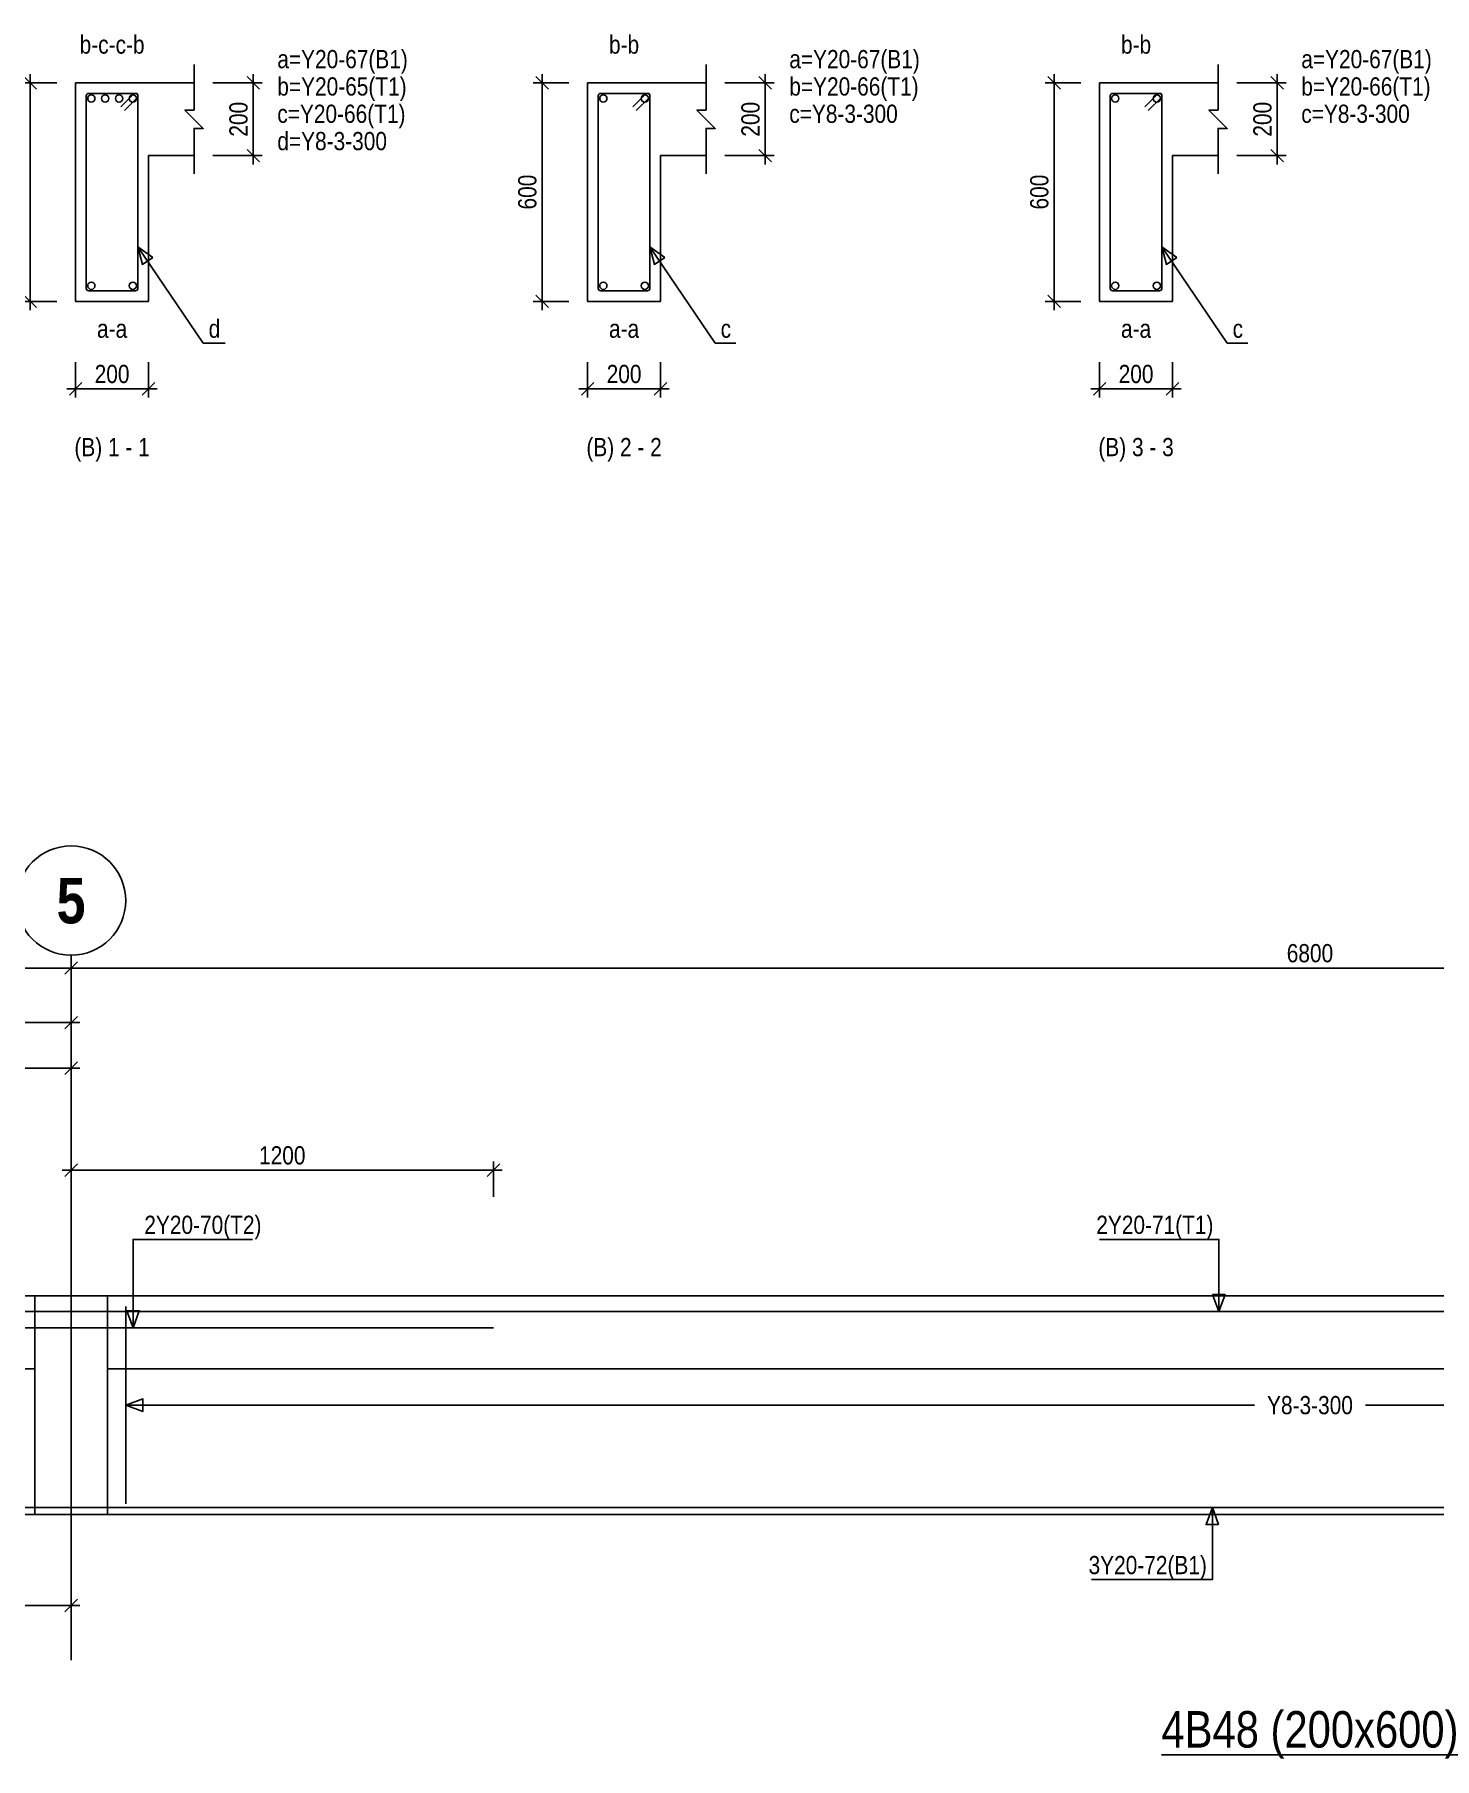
# Model space of a CAD drawing. Extents: x 0 to 206258, y -403073 to 0.
# Drawn here: x 27539 to 35224, y -303284 to -293819 of the extents above; entities that cross this region are included whole.
import ezdxf
from ezdxf.enums import TextEntityAlignment as Align
from ezdxf.lldxf.tags import DXFTag

# ---------------------------------------------------------------- set-up
doc = ezdxf.new("R2010")
doc.units = 0
doc.header["$LTSCALE"] = 1000
for name, color, linetype in [('Axis Circle(Dir 2)', 150, 'Continuous'), ('Axis Label(Dir 1)', 7, 'Continuous'), ('Axis Line(Dir 2)', 150, 'CENTER2'), ('Break Line', 5, 'Continuous'), ('Dimension Line', 5, 'Continuous'), ('Front Elevation Line', 40, 'Continuous'), ('Leader Line', 5, 'Continuous'), ('Link Line', 3, 'Continuous'), ('Rebar Label', 6, 'Continuous'), ('Rebar Line', 7, 'Continuous'), ('Section Label', 1, 'Continuous'), ('Top Rebar Label', 6, 'Continuous'), ('Top Rebar Line', 7, 'Continuous')]:
    doc.layers.add(name, color=color, linetype=linetype)
for name, color, linetype, true_color in [('Back Elevation Line', 191, 'HIDDEN2', 0xd4aaff), ('Beam Label(D)', 94, 'Continuous', 0x008100), ('Beam Line(D)', 112, 'Continuous', 0x00bd5e), ('Link Label', 94, 'Continuous', 0x008100)]:
    doc.layers.add(name, color=color, linetype=linetype, true_color=true_color)
doc.styles.add('Axis Label(Dir 1)', font='ARIALNB.TTF', dxfattribs={"height": 250})
doc.styles.add('Beam Label(D)', font='ARIALN.TTF', dxfattribs={"height": 200})
doc.styles.add('Dimension Text', font='ARIALN.TTF', dxfattribs={"height": 100})
doc.styles.add('Link Label', font='ARIALN.TTF', dxfattribs={"height": 100})
doc.styles.add('Rebar Label', font='ARIALN.TTF', dxfattribs={"height": 100})
doc.styles.add('Section Label', font='ARIALN.TTF', dxfattribs={"height": 100})
doc.styles.add('Top Rebar Label', font='ARIALN.TTF', dxfattribs={"height": 100})
tags = doc.linetypes.add('CENTER2', pattern=[1.125, 0.75, -0.125, 0.125, -0.125]).pattern_tags.tags
tags[10:11] = [DXFTag(74, 4), DXFTag(75, 0), DXFTag(340, '0'), DXFTag(46, 0.0), DXFTag(50, 0.0), DXFTag(44, 0.0), DXFTag(45, 0.0)]
tags[8:9] = [DXFTag(74, 4), DXFTag(75, 0), DXFTag(340, '0'), DXFTag(46, 0.0), DXFTag(50, 0.0), DXFTag(44, 0.0), DXFTag(45, 0.0)]
tags[6:7] = [DXFTag(74, 4), DXFTag(75, 0), DXFTag(340, '0'), DXFTag(46, 0.0), DXFTag(50, 0.0), DXFTag(44, 0.0), DXFTag(45, 0.0)]
tags[4:5] = [DXFTag(74, 4), DXFTag(75, 0), DXFTag(340, '0'), DXFTag(46, 0.0), DXFTag(50, 0.0), DXFTag(44, 0.0), DXFTag(45, 0.0)]
tags = doc.linetypes.add('HIDDEN2', pattern=[0.1875, 0.125, -0.0625]).pattern_tags.tags
tags[6:7] = [DXFTag(74, 4), DXFTag(75, 0), DXFTag(340, '0'), DXFTag(46, 0.0), DXFTag(50, 0.0), DXFTag(44, 0.0), DXFTag(45, 0.0)]
tags[4:5] = [DXFTag(74, 4), DXFTag(75, 0), DXFTag(340, '0'), DXFTag(46, 0.0), DXFTag(50, 0.0), DXFTag(44, 0.0), DXFTag(45, 0.0)]
doc.dimstyles.new('BEAM', dxfattribs={"dimtxt": 100, "dimasz": 30, "dimexe": 48.3, "dimexo": 103.5, "dimgap": 30, "dimtad": 1, "dimtoh": 1, "dimdec": 1, "dimlfac": 0.5, "dimdsep": 46, "dimtxsty": 'Dimension Text', "dimblk": 'PCDIM_TICK', "dimcen": 0.09, "dimclrd": 5, "dimclre": 5, "dimclrt": 5, "dimadec": 1, "dimazin": 0, "dimtp": 1, "dimtm": 1, "dimtfac": 1, "dimtdec": 4, "dimtofl": 0, "dimtmove": 0, "dimatfit": 3, "dimfxl": 1, "dimtolj": 1, "dimtzin": 0, "dimarcsym": 0})

# ---------------------------------------------------------------- blocks, each defined once
blk = doc.blocks.new('PCDIM_TICK')
at = {"layer": 'Dimension Line', "color": 0, "transparency": 33554687}
for p, q in [((1.15, 1.15), (-1.15, -1.15)), ((1.61, 0), (0, 0))]:
    blk.add_line(p, q, dxfattribs=at)
blk = doc.blocks.new('*U3631')
at = {"layer": 'Dimension Line', "color": 5, "true_color": 0x0000ff, "transparency": 16777216}
for p, q in [((28518.6, -294084.3), (28788.4, -294084.3)), ((28740.1, -294484.3), (28740.1, -294084.3)), ((28518.6, -294484.3), (28788.4, -294484.3))]:
    blk.add_line(p, q, dxfattribs=at)
at = {"layer": 'Dimension Line', "color": 5, "true_color": 0x0000ff, "transparency": 16777216, "xscale": 30, "yscale": 30}
for p, rotation in [((28740.1, -294084.3), 89.99999999999447), ((28740.1, -294484.3), 269.9999999999834)]:
    blk.add_blockref('PCDIM_TICK', p, dxfattribs=dict(at, rotation=rotation))
at = {"layer": 'Dimension Line', "color": 5, "true_color": 0x0000ff, "transparency": 16777216, "insert": (28710.1, -294284.3), "char_height": 100, "width": 182.775, "attachment_point": 8, "rotation": 90, "style": 'Dimension Text'}
blk.add_mtext('200', dxfattribs=at)
blk = doc.blocks.new('*U3632')
at = {"layer": 'Dimension Line', "color": 5, "true_color": 0x0000ff, "transparency": 16777216}
for p, q in [((27661.6, -294084.3), (27466.8, -294084.3)), ((27515.1, -295284.3), (27515.1, -294084.3)), ((27661.6, -295284.3), (27466.8, -295284.3))]:
    blk.add_line(p, q, dxfattribs=at)
at = {"layer": 'Dimension Line', "color": 5, "true_color": 0x0000ff, "transparency": 16777216, "xscale": 30, "yscale": 30}
for p, rotation in [((27515.1, -294084.3), 89.99999999999447), ((27515.1, -295284.3), 269.9999999999834)]:
    blk.add_blockref('PCDIM_TICK', p, dxfattribs=dict(at, rotation=rotation))
at = {"layer": 'Dimension Line', "color": 5, "true_color": 0x0000ff, "transparency": 16777216, "insert": (27485.1, -294684.3), "char_height": 100, "width": 181.97, "attachment_point": 8, "rotation": 90, "style": 'Dimension Text'}
blk.add_mtext('600', dxfattribs=at)
blk = doc.blocks.new('*U3633')
at = {"layer": 'Dimension Line', "color": 5, "true_color": 0x0000ff, "transparency": 16777216}
for p, q in [((27765.1, -295617.8), (27765.1, -295812.6)), ((28165.1, -295617.8), (28165.1, -295812.6)), ((27765.1, -295764.3), (28165.1, -295764.3))]:
    blk.add_line(p, q, dxfattribs=at)
at = {"layer": 'Dimension Line', "color": 5, "true_color": 0x0000ff, "transparency": 16777216, "xscale": 30, "yscale": 30, "rotation": 180.0000000000004}
blk.add_blockref('PCDIM_TICK', (27765.1, -295764.3), dxfattribs=at)
at = {"layer": 'Dimension Line', "color": 5, "true_color": 0x0000ff, "transparency": 16777216, "xscale": 30, "yscale": 30}
blk.add_blockref('PCDIM_TICK', (28165.1, -295764.3), dxfattribs=at)
at = {"layer": 'Dimension Line', "color": 5, "true_color": 0x0000ff, "transparency": 16777216, "insert": (27965.1, -295734.3), "char_height": 100, "width": 182.775, "attachment_point": 8, "style": 'Dimension Text'}
blk.add_mtext('200', dxfattribs=at)
blk = doc.blocks.new('*U3634')
at = {"layer": 'Dimension Line', "color": 5, "true_color": 0x0000ff, "transparency": 16777216}
for p, q in [((31328.9, -294084.3), (31598.7, -294084.3)), ((31550.4, -294484.3), (31550.4, -294084.3)), ((31328.9, -294484.3), (31598.7, -294484.3))]:
    blk.add_line(p, q, dxfattribs=at)
at = {"layer": 'Dimension Line', "color": 5, "true_color": 0x0000ff, "transparency": 16777216, "xscale": 30, "yscale": 30}
for p, rotation in [((31550.4, -294084.3), 89.99999999999447), ((31550.4, -294484.3), 269.9999999999834)]:
    blk.add_blockref('PCDIM_TICK', p, dxfattribs=dict(at, rotation=rotation))
at = {"layer": 'Dimension Line', "color": 5, "true_color": 0x0000ff, "transparency": 16777216, "insert": (31520.4, -294284.3), "char_height": 100, "width": 182.775, "attachment_point": 8, "rotation": 90, "style": 'Dimension Text'}
blk.add_mtext('200', dxfattribs=at)
blk = doc.blocks.new('*U3635')
at = {"layer": 'Dimension Line', "color": 5, "true_color": 0x0000ff, "transparency": 16777216}
for p, q in [((30471.9, -294084.3), (30277.1, -294084.3)), ((30325.4, -295284.3), (30325.4, -294084.3)), ((30471.9, -295284.3), (30277.1, -295284.3))]:
    blk.add_line(p, q, dxfattribs=at)
at = {"layer": 'Dimension Line', "color": 5, "true_color": 0x0000ff, "transparency": 16777216, "xscale": 30, "yscale": 30}
for p, rotation in [((30325.4, -294084.3), 89.99999999999447), ((30325.4, -295284.3), 269.9999999999834)]:
    blk.add_blockref('PCDIM_TICK', p, dxfattribs=dict(at, rotation=rotation))
at = {"layer": 'Dimension Line', "color": 5, "true_color": 0x0000ff, "transparency": 16777216, "insert": (30295.4, -294684.3), "char_height": 100, "width": 181.97, "attachment_point": 8, "rotation": 90, "style": 'Dimension Text'}
blk.add_mtext('600', dxfattribs=at)
blk = doc.blocks.new('*U3636')
at = {"layer": 'Dimension Line', "color": 5, "true_color": 0x0000ff, "transparency": 16777216}
for p, q in [((30575.4, -295617.8), (30575.4, -295812.6)), ((30975.4, -295617.8), (30975.4, -295812.6)), ((30575.4, -295764.3), (30975.4, -295764.3))]:
    blk.add_line(p, q, dxfattribs=at)
at = {"layer": 'Dimension Line', "color": 5, "true_color": 0x0000ff, "transparency": 16777216, "xscale": 30, "yscale": 30, "rotation": 180.0000000000004}
blk.add_blockref('PCDIM_TICK', (30575.4, -295764.3), dxfattribs=at)
at = {"layer": 'Dimension Line', "color": 5, "true_color": 0x0000ff, "transparency": 16777216, "xscale": 30, "yscale": 30}
blk.add_blockref('PCDIM_TICK', (30975.4, -295764.3), dxfattribs=at)
at = {"layer": 'Dimension Line', "color": 5, "true_color": 0x0000ff, "transparency": 16777216, "insert": (30775.4, -295734.3), "char_height": 100, "width": 182.775, "attachment_point": 8, "style": 'Dimension Text'}
blk.add_mtext('200', dxfattribs=at)
blk = doc.blocks.new('*U3637')
at = {"layer": 'Dimension Line', "color": 5, "true_color": 0x0000ff, "transparency": 16777216}
for p, q in [((34139.1, -294084.3), (34408.9, -294084.3)), ((34360.6, -294484.3), (34360.6, -294084.3)), ((34139.1, -294484.3), (34408.9, -294484.3))]:
    blk.add_line(p, q, dxfattribs=at)
at = {"layer": 'Dimension Line', "color": 5, "true_color": 0x0000ff, "transparency": 16777216, "xscale": 30, "yscale": 30}
for p, rotation in [((34360.6, -294084.3), 89.99999999999447), ((34360.6, -294484.3), 269.9999999999834)]:
    blk.add_blockref('PCDIM_TICK', p, dxfattribs=dict(at, rotation=rotation))
at = {"layer": 'Dimension Line', "color": 5, "true_color": 0x0000ff, "transparency": 16777216, "insert": (34330.6, -294284.3), "char_height": 100, "width": 182.775, "attachment_point": 8, "rotation": 90, "style": 'Dimension Text'}
blk.add_mtext('200', dxfattribs=at)
blk = doc.blocks.new('*U3638')
at = {"layer": 'Dimension Line', "color": 5, "true_color": 0x0000ff, "transparency": 16777216}
for p, q in [((33282.1, -294084.3), (33087.3, -294084.3)), ((33135.6, -295284.3), (33135.6, -294084.3)), ((33282.1, -295284.3), (33087.3, -295284.3))]:
    blk.add_line(p, q, dxfattribs=at)
at = {"layer": 'Dimension Line', "color": 5, "true_color": 0x0000ff, "transparency": 16777216, "xscale": 30, "yscale": 30}
for p, rotation in [((33135.6, -294084.3), 89.99999999999447), ((33135.6, -295284.3), 269.9999999999834)]:
    blk.add_blockref('PCDIM_TICK', p, dxfattribs=dict(at, rotation=rotation))
at = {"layer": 'Dimension Line', "color": 5, "true_color": 0x0000ff, "transparency": 16777216, "insert": (33105.6, -294684.3), "char_height": 100, "width": 181.97, "attachment_point": 8, "rotation": 90, "style": 'Dimension Text'}
blk.add_mtext('600', dxfattribs=at)
blk = doc.blocks.new('*U3639')
at = {"layer": 'Dimension Line', "color": 5, "true_color": 0x0000ff, "transparency": 16777216}
for p, q in [((33385.6, -295617.8), (33385.6, -295812.6)), ((33785.6, -295617.8), (33785.6, -295812.6)), ((33385.6, -295764.3), (33785.6, -295764.3))]:
    blk.add_line(p, q, dxfattribs=at)
at = {"layer": 'Dimension Line', "color": 5, "true_color": 0x0000ff, "transparency": 16777216, "xscale": 30, "yscale": 30, "rotation": 180.0000000000004}
blk.add_blockref('PCDIM_TICK', (33385.6, -295764.3), dxfattribs=at)
at = {"layer": 'Dimension Line', "color": 5, "true_color": 0x0000ff, "transparency": 16777216, "xscale": 30, "yscale": 30}
blk.add_blockref('PCDIM_TICK', (33785.6, -295764.3), dxfattribs=at)
at = {"layer": 'Dimension Line', "color": 5, "true_color": 0x0000ff, "transparency": 16777216, "insert": (33585.6, -295734.3), "char_height": 100, "width": 182.775, "attachment_point": 8, "style": 'Dimension Text'}
blk.add_mtext('200', dxfattribs=at)
blk = doc.blocks.new('*U3714')
at = {"layer": 'Dimension Line', "color": 5, "true_color": 0x0000ff, "transparency": 16777216}
for p, q in [((26098.1, -299640.8), (26098.1, -299446)), ((27740.1, -299640.8), (27740.1, -299446)), ((26098.1, -299494.3), (27740.1, -299494.3))]:
    blk.add_line(p, q, dxfattribs=at)
at = {"layer": 'Dimension Line', "color": 5, "true_color": 0x0000ff, "transparency": 16777216, "xscale": 30, "yscale": 30, "rotation": 180.0000000000004}
blk.add_blockref('PCDIM_TICK', (26098.1, -299494.3), dxfattribs=at)
at = {"layer": 'Dimension Line', "color": 5, "true_color": 0x0000ff, "transparency": 16777216, "xscale": 30, "yscale": 30}
blk.add_blockref('PCDIM_TICK', (27740.1, -299494.3), dxfattribs=at)
at = {"layer": 'Dimension Line', "color": 5, "true_color": 0x0000ff, "transparency": 16777216, "insert": (26919.1, -299464.3), "char_height": 100, "width": 181.501, "attachment_point": 8, "style": 'Dimension Text'}
blk.add_mtext('850', dxfattribs=at)
blk = doc.blocks.new('*U3715')
at = {"layer": 'Dimension Line', "color": 5, "true_color": 0x0000ff, "transparency": 16777216}
for p, q in [((26082.1, -299390.8), (26082.1, -299196)), ((27740.1, -299390.8), (27740.1, -299196)), ((26082.1, -299244.3), (27740.1, -299244.3))]:
    blk.add_line(p, q, dxfattribs=at)
at = {"layer": 'Dimension Line', "color": 5, "true_color": 0x0000ff, "transparency": 16777216, "xscale": 30, "yscale": 30, "rotation": 180.0000000000004}
blk.add_blockref('PCDIM_TICK', (26082.1, -299244.3), dxfattribs=at)
at = {"layer": 'Dimension Line', "color": 5, "true_color": 0x0000ff, "transparency": 16777216, "xscale": 30, "yscale": 30}
blk.add_blockref('PCDIM_TICK', (27740.1, -299244.3), dxfattribs=at)
at = {"layer": 'Dimension Line', "color": 5, "true_color": 0x0000ff, "transparency": 16777216, "insert": (26911.1, -299214.3), "char_height": 100, "width": 181.501, "attachment_point": 8, "style": 'Dimension Text'}
blk.add_mtext('850', dxfattribs=at)
blk = doc.blocks.new('*U3716')
at = {"layer": 'Dimension Line', "color": 5, "true_color": 0x0000ff, "transparency": 16777216}
for p, q in [((25538.1, -302297.8), (25538.1, -302492.6)), ((27740.1, -302297.8), (27740.1, -302492.6)), ((25538.1, -302444.3), (27740.1, -302444.3))]:
    blk.add_line(p, q, dxfattribs=at)
at = {"layer": 'Dimension Line', "color": 5, "true_color": 0x0000ff, "transparency": 16777216, "xscale": 30, "yscale": 30, "rotation": 180.0000000000004}
blk.add_blockref('PCDIM_TICK', (25538.1, -302444.3), dxfattribs=at)
at = {"layer": 'Dimension Line', "color": 5, "true_color": 0x0000ff, "transparency": 16777216, "xscale": 30, "yscale": 30}
blk.add_blockref('PCDIM_TICK', (27740.1, -302444.3), dxfattribs=at)
at = {"layer": 'Dimension Line', "color": 5, "true_color": 0x0000ff, "transparency": 16777216, "insert": (26639.1, -302414.3), "char_height": 100, "width": 238.405, "attachment_point": 8, "style": 'Dimension Text'}
blk.add_mtext('1100', dxfattribs=at)
blk = doc.blocks.new('*U3717')
at = {"layer": 'Dimension Line', "color": 5, "true_color": 0x0000ff, "transparency": 16777216}
for p, q in [((24140.1, -299090.8), (24140.1, -298896)), ((27740.1, -299090.8), (27740.1, -298896)), ((24140.1, -298944.3), (27740.1, -298944.3))]:
    blk.add_line(p, q, dxfattribs=at)
at = {"layer": 'Dimension Line', "color": 5, "true_color": 0x0000ff, "transparency": 16777216, "xscale": 30, "yscale": 30, "rotation": 180.0000000000004}
blk.add_blockref('PCDIM_TICK', (24140.1, -298944.3), dxfattribs=at)
at = {"layer": 'Dimension Line', "color": 5, "true_color": 0x0000ff, "transparency": 16777216, "xscale": 30, "yscale": 30}
blk.add_blockref('PCDIM_TICK', (27740.1, -298944.3), dxfattribs=at)
at = {"layer": 'Dimension Line', "color": 5, "true_color": 0x0000ff, "transparency": 16777216, "insert": (25940.1, -298914.3), "char_height": 100, "width": 238.405, "attachment_point": 8, "style": 'Dimension Text'}
blk.add_mtext('1800', dxfattribs=at)
blk = doc.blocks.new('*U3718')
at = {"layer": 'Dimension Line', "color": 5, "true_color": 0x0000ff, "transparency": 16777216}
for p, q in [((27740.1, -300200.8), (27740.1, -300006)), ((27740.1, -300054.3), (30058.1, -300054.3)), ((30058.1, -300200.8), (30058.1, -300006))]:
    blk.add_line(p, q, dxfattribs=at)
at = {"layer": 'Dimension Line', "color": 5, "true_color": 0x0000ff, "transparency": 16777216, "xscale": 30, "yscale": 30, "rotation": 180.0000000000004}
blk.add_blockref('PCDIM_TICK', (27740.1, -300054.3), dxfattribs=at)
at = {"layer": 'Dimension Line', "color": 5, "true_color": 0x0000ff, "transparency": 16777216, "xscale": 30, "yscale": 30}
blk.add_blockref('PCDIM_TICK', (30058.1, -300054.3), dxfattribs=at)
at = {"layer": 'Dimension Line', "color": 5, "true_color": 0x0000ff, "transparency": 16777216, "insert": (28899.1, -300024.3), "char_height": 100, "width": 238.405, "attachment_point": 8, "style": 'Dimension Text'}
blk.add_mtext('1200', dxfattribs=at)
blk = doc.blocks.new('*U3721')
at = {"layer": 'Dimension Line', "color": 5, "true_color": 0x0000ff, "transparency": 16777216}
for p, q in [((27740.1, -299090.8), (27740.1, -298896)), ((41340.1, -299090.8), (41340.1, -298896)), ((27740.1, -298944.3), (41340.1, -298944.3))]:
    blk.add_line(p, q, dxfattribs=at)
at = {"layer": 'Dimension Line', "color": 5, "true_color": 0x0000ff, "transparency": 16777216, "xscale": 30, "yscale": 30, "rotation": 180.0000000000004}
blk.add_blockref('PCDIM_TICK', (27740.1, -298944.3), dxfattribs=at)
at = {"layer": 'Dimension Line', "color": 5, "true_color": 0x0000ff, "transparency": 16777216, "xscale": 30, "yscale": 30}
blk.add_blockref('PCDIM_TICK', (41340.1, -298944.3), dxfattribs=at)
at = {"layer": 'Dimension Line', "color": 5, "true_color": 0x0000ff, "transparency": 16777216, "insert": (34540.1, -298914.3), "char_height": 100, "width": 246.448, "attachment_point": 8, "style": 'Dimension Text'}
blk.add_mtext('6800', dxfattribs=at)

msp = doc.modelspace()

# ---------------------------------------------------------------- linework, layer by layer
at = {"layer": 'Axis Circle(Dir 2)', "transparency": 33554687}
msp.add_circle((27740.146, -298574.284), 300, dxfattribs=at)
at = {"layer": 'Axis Line(Dir 2)', "transparency": 33554687}
msp.add_lwpolyline([(27740.146, -302744.284), (27740.146, -298874.284)], dxfattribs=at)
at = {"layer": 'Back Elevation Line', "transparency": 33554687}
for points in [[(24340.146, -300744.284), (27540.146, -300744.284)], [(27940.146, -300744.284), (27540.146, -300744.284)], [(27940.146, -300744.284), (41140.146, -300744.284)], [(24340.146, -301144.284), (27540.146, -301144.284)], [(27540.146, -301144.284), (27540.146, -301944.284)], [(27940.146, -301944.284), (27940.146, -301144.284)], [(27940.146, -301144.284), (41140.146, -301144.284)], [(27540.146, -301944.284), (27940.146, -301944.284)]]:
    msp.add_lwpolyline(points, dxfattribs=at)
at = {"layer": 'Beam Line(D)', "transparency": 33554687}
for points in [[(27765.146, -294084.284), (28165.146, -294084.284)], [(28165.146, -295284.284), (27765.146, -295284.284), (27765.146, -294084.284)], [(28165.146, -294084.284), (28165.146, -294084.284)], [(28165.146, -294084.284), (28415.146, -294084.284)], [(30575.384, -294084.284), (30975.384, -294084.284)], [(30975.384, -295284.284), (30575.384, -295284.284), (30575.384, -294084.284)], [(30975.384, -294084.284), (30975.384, -294084.284)], [(30975.384, -294084.284), (31225.384, -294084.284)], [(33385.623, -294084.284), (33785.623, -294084.284)], [(33785.623, -295284.284), (33385.623, -295284.284), (33385.623, -294084.284)], [(33785.623, -294084.284), (33785.623, -294084.284)], [(33785.623, -294084.284), (34035.623, -294084.284)], [(28165.146, -295284.284), (28165.146, -294484.284), (28415.146, -294484.284)], [(30975.384, -295284.284), (30975.384, -294484.284), (31225.384, -294484.284)], [(33785.623, -295284.284), (33785.623, -294484.284), (34035.623, -294484.284)], [(24740.146, -300744.284), (27540.146, -300744.284)], [(27940.146, -300744.284), (27540.146, -300744.284)], [(27940.146, -300744.284), (41140.146, -300744.284)], [(24740.146, -301944.284), (27540.146, -301944.284)], [(27540.146, -301944.284), (27940.146, -301944.284)], [(27940.146, -301944.284), (41140.146, -301944.284)]]:
    msp.add_lwpolyline(points, dxfattribs=at)
at = {"layer": 'Break Line', "transparency": 33554687}
for points in [[(28415.146, -293984.284), (28415.146, -294234.284), (28365.146, -294234.284), (28465.146, -294334.284), (28415.146, -294334.284), (28415.146, -294584.284)], [(31225.384, -293984.284), (31225.384, -294234.284), (31175.384, -294234.284), (31275.384, -294334.284), (31225.384, -294334.284), (31225.384, -294584.284)], [(34035.623, -293984.284), (34035.623, -294234.284), (33985.623, -294234.284), (34085.623, -294334.284), (34035.623, -294334.284), (34035.623, -294584.284)]]:
    msp.add_lwpolyline(points, dxfattribs=at)
at = {"layer": 'Front Elevation Line', "transparency": 33554687}
for points in [[(27940.146, -300744.284), (27540.146, -300744.284)], [(27540.146, -300744.284), (27540.146, -301944.284)], [(27940.146, -301944.284), (27940.146, -300744.284)], [(27540.146, -301944.284), (27940.146, -301944.284)]]:
    msp.add_lwpolyline(points, dxfattribs=at)
at = {"layer": 'Leader Line', "transparency": 33554687}
for points in [[(28188.086, -295043.009), (28131.402, -295081.297), (28107.146, -294984.284), (28188.086, -295043.009)], [(28107.146, -294984.284), (28465.146, -295514.284), (28585.957, -295514.284)], [(30998.325, -295043.008), (30941.641, -295081.297), (30917.384, -294984.283), (30998.325, -295043.008)], [(30917.384, -294984.283), (31275.384, -295514.284), (31388.514, -295514.284)], [(33808.563, -295043.008), (33751.879, -295081.296), (33727.622, -294984.283), (33808.563, -295043.008)], [(33727.622, -294984.283), (34085.623, -295514.284), (34198.752, -295514.284)], [(28080.146, -300920.284), (28080.146, -300434.284), (28735.137, -300434.284)], [(34040.146, -300830.284), (34040.145, -300434.284), (33385.154, -300434.284)], [(34005.944, -300736.314), (34074.348, -300736.314), (34040.146, -300830.284), (34005.944, -300736.314)], [(28045.944, -300826.314), (28114.348, -300826.314), (28080.146, -300920.284), (28045.944, -300826.314)], [(28040.146, -301344.284), (28134.115, -301310.082), (28134.115, -301378.486), (28040.146, -301344.284), (34235.501, -301344.284)], [(34844.789, -301344.284), (41040.145, -301344.284), (40946.176, -301378.486), (40946.176, -301310.082), (41040.145, -301344.284)], [(34004.238, -301906.353), (34004.237, -302302.353), (33341.564, -302302.353)], [(34038.44, -302000.322), (33970.036, -302000.322), (34004.238, -301906.353), (34038.44, -302000.322)]]:
    msp.add_lwpolyline(points, dxfattribs=at)
at = {"layer": 'Link Line', "transparency": 33554687}
msp.add_line((28040.146, -301886.284), (28040.146, -300802.284), dxfattribs=at)
for points in [[(28032.335, -294236.894), (28103.045, -294166.183, 0.66817864), (28093.146, -294142.284), (27837.146, -294142.284, 0.41421356), (27823.146, -294156.284), (27823.146, -295212.284, 0.41421356), (27837.146, -295226.284), (28093.146, -295226.284, 0.41421356), (28107.146, -295212.284), (28107.146, -294156.284, 0.66817864), (28083.246, -294146.384), (28012.536, -294217.095)], [(30842.573, -294236.894), (30913.284, -294166.183, 0.66817864), (30903.384, -294142.284), (30647.384, -294142.284, 0.41421356), (30633.384, -294156.284), (30633.384, -295212.284, 0.41421356), (30647.384, -295226.284), (30903.384, -295226.284, 0.41421356), (30917.384, -295212.284), (30917.384, -294156.284, 0.66817864), (30893.485, -294146.384), (30822.774, -294217.095)], [(33652.812, -294236.894), (33723.523, -294166.183, 0.66817864), (33713.623, -294142.284), (33457.623, -294142.284, 0.41421356), (33443.623, -294156.284), (33443.623, -295212.284, 0.41421356), (33457.623, -295226.284), (33713.623, -295226.284, 0.41421356), (33727.623, -295212.284), (33727.623, -294156.284, 0.66817864), (33703.724, -294146.384), (33633.013, -294217.095)]]:
    msp.add_lwpolyline(points, format="xyb", dxfattribs=at)
at = {"layer": 'Rebar Line', "transparency": 33554687}
msp.add_lwpolyline([(25502.238, -301906.353), (41316.282, -301906.353, 0.41421381), (41426.238, -301796.397), (41426.237, -300870.353)], format="xyb", dxfattribs=at)
for centre in [(27851.146, -294170.284), (27927.146, -294170.284), (28003.146, -294170.284), (28079.146, -294170.284), (30661.384, -294170.284), (30889.384, -294170.284), (33471.623, -294170.284), (33699.623, -294170.284), (27851.146, -295198.284), (28079.146, -295198.284), (30661.384, -295198.284), (30889.384, -295198.284), (33471.623, -295198.284), (33699.623, -295198.284)]:
    msp.add_circle(centre, 20, dxfattribs=at)
at = {"layer": 'Top Rebar Line', "transparency": 33554687}
msp.add_lwpolyline([(26082.146, -300830.284), (41352.19, -300830.284, -0.41421356), (41462.146, -300940.239), (41462.146, -301866.284)], format="xyb", dxfattribs=at)
msp.add_lwpolyline([(26098.146, -300920.284), (30058.146, -300920.284)], dxfattribs=at)

# ---------------------------------------------------------------- texts
at = {"layer": 'Axis Label(Dir 1)', "transparency": 33554687, "style": 'Axis Label(Dir 1)'}
msp.add_text('5', height=250, dxfattribs=at).set_placement((27740.146, -298574.284), align=Align.MIDDLE_CENTER)
at = {"layer": 'Beam Label(D)', "transparency": 33554687, "style": 'Beam Label(D)'}
msp.add_text('%%U4B48 (200x600)', height=200, dxfattribs=at).set_placement((34540.146, -303024.284), align=Align.TOP_CENTER)
at = {"layer": 'Link Label', "transparency": 33554687, "style": 'Link Label'}
for s, p in [(' c=Y8-3-300', (31650.384, -294304.284)), (' c=Y8-3-300', (34460.623, -294304.284)), (' d=Y8-3-300', (28840.146, -294454.284)), ('d', (28495.146, -295484.284)), ('c', (31305.384, -295484.284)), ('c', (34115.623, -295484.284))]:
    msp.add_text(s, height=100, dxfattribs=at).set_placement(p)
msp.add_text('Y8-3-300', height=100, dxfattribs=at).set_placement((34540.145, -301344.284), align=Align.MIDDLE_CENTER)
at = {"layer": 'Rebar Label', "transparency": 33554687, "style": 'Rebar Label'}
for s, p in [('b-c-c-b', (27965.146, -293954.284)), ('b-b', (30775.384, -293954.284)), ('b-b', (33585.623, -293954.284)), ('a-a', (27965.146, -295514.284)), ('a-a', (30775.384, -295514.284)), ('a-a', (33585.623, -295514.284))]:
    msp.add_text(s, height=100, dxfattribs=at).set_placement(p, align=Align.BOTTOM_CENTER)
for p in [(28840.146, -294004.284), (31650.384, -294004.284), (34460.623, -294004.284)]:
    msp.add_text(' a=Y20-67(B1)', height=100, dxfattribs=at).set_placement(p)
msp.add_text(' 3Y20-72(B1)', height=100, dxfattribs=at).set_placement((33974.237, -302272.353), align=Align.RIGHT)
at = {"layer": 'Section Label', "transparency": 33554687, "style": 'Section Label'}
for s, p in [('(B) 1 - 1', (27965.146, -296164.284)), ('(B) 2 - 2', (30775.384, -296164.284)), ('(B) 3 - 3', (33585.623, -296164.284))]:
    msp.add_text(s, height=100, dxfattribs=at).set_placement(p, align=Align.BOTTOM_CENTER)
at = {"layer": 'Top Rebar Label', "transparency": 33554687, "style": 'Top Rebar Label'}
for s, p in [(' b=Y20-65(T1)', (28840.146, -294154.284)), (' b=Y20-66(T1)', (31650.384, -294154.284)), (' b=Y20-66(T1)', (34460.623, -294154.284)), (' c=Y20-66(T1)', (28840.146, -294304.284)), (' 2Y20-70(T2)', (28110.146, -300404.284))]:
    msp.add_text(s, height=100, dxfattribs=at).set_placement(p)
msp.add_text(' 2Y20-71(T1)', height=100, dxfattribs=at).set_placement((34010.145, -300404.284), align=Align.RIGHT)

# ---------------------------------------------------------------- dimensions: what is measured, and where the dimension line sits
at = {"layer": 'Dimension Line', "transparency": 33554687}
for base, p1, p2, text, picture, middle in [((27515.146, -294684.284), (27765.146, -295284.284), (27765.146, -294084.284), '600', '*U3632', (27515.146, -294684.284)), ((28740.146, -294284.284), (28415.146, -294484.284), (28415.146, -294084.284), '200', '*U3631', (28740.146, -294284.284)), ((30325.384, -294684.284), (30575.384, -295284.284), (30575.384, -294084.284), '600', '*U3635', (30325.384, -294684.284)), ((31550.384, -294284.284), (31225.384, -294484.284), (31225.384, -294084.284), '200', '*U3634', (31550.384, -294284.284)), ((33135.623, -294684.284), (33385.623, -295284.284), (33385.623, -294084.284), '600', '*U3638', (33135.623, -294684.284)), ((34360.623, -294284.284), (34035.623, -294484.284), (34035.623, -294084.284), '200', '*U3637', (34360.623, -294284.284))]:
    dim = msp.add_linear_dim(base=base, p1=p1, p2=p2, angle=90, text=text, dimstyle='BEAM', override={"dimscale": 1, "dimtxt": 100, "dimasz": 30, "dimexe": 48.3, "dimexo": 103.5, "dimgap": 30, "dimtad": 1, "dimtih": 0, "dimdec": 1, "dimlfac": 0.5, "dimzin": 8, "dimlunit": 2, "dimpost": '', "dimtxsty": 'Dimension Text', "dimblk": 'PCDIM_TICK', "dimse1": 0, "dimse2": 0, "dimsd2": 0, "dimclrd": 5, "dimclre": 5, "dimclrt": 5, "dimaunit": 0, "dimadec": 1, "dimazin": 0, "dimtol": 0, "dimtp": 1, "dimtm": 1, "dimtmove": 0}, dxfattribs=at)
    dim.commit()
    dim.dimension.update_dxf_attribs({"geometry": picture, "text_midpoint": middle})
for base, p1, p2, text, picture, middle in [((27965.146, -295764.284), (27765.146, -295514.284), (28165.146, -295514.284), '200', '*U3633', (27965.146, -295764.284)), ((30775.384, -295764.284), (30575.384, -295514.284), (30975.384, -295514.284), '200', '*U3636', (30775.384, -295764.284)), ((33585.623, -295764.284), (33385.623, -295514.284), (33785.623, -295514.284), '200', '*U3639', (33585.623, -295764.284)), ((25940.146, -298944.284), (24140.146, -299194.284), (27740.146, -299194.284), '1800', '*U3717', (25940.146, -298944.284)), ((34540.146, -298944.284), (27740.146, -299194.284), (41340.146, -299194.284), '6800', '*U3721', (34540.146, -298944.284)), ((26911.146, -299244.284), (26082.146, -299494.284), (27740.146, -299494.284), '850', '*U3715', (26911.146, -299244.284)), ((26919.146, -299494.284), (26098.146, -299744.284), (27740.146, -299744.284), '850', '*U3714', (26919.146, -299494.284)), ((28899.146, -300054.284), (27740.146, -300304.284), (30058.146, -300304.284), '1200', '*U3718', (28899.146, -300054.284)), ((26639.146, -302444.284), (25538.146, -302194.284), (27740.146, -302194.284), '1100', '*U3716', (26639.146, -302444.284))]:
    dim = msp.add_linear_dim(base=base, p1=p1, p2=p2, text=text, dimstyle='BEAM', override={"dimscale": 1, "dimtxt": 100, "dimasz": 30, "dimexe": 48.3, "dimexo": 103.5, "dimgap": 30, "dimtad": 1, "dimtih": 0, "dimdec": 1, "dimlfac": 0.5, "dimzin": 8, "dimlunit": 2, "dimpost": '', "dimtxsty": 'Dimension Text', "dimblk": 'PCDIM_TICK', "dimse1": 0, "dimse2": 0, "dimsd2": 0, "dimclrd": 5, "dimclre": 5, "dimclrt": 5, "dimaunit": 0, "dimadec": 1, "dimazin": 0, "dimtol": 0, "dimtp": 1, "dimtm": 1, "dimtmove": 0}, dxfattribs=at)
    dim.commit()
    dim.dimension.update_dxf_attribs({"geometry": picture, "text_midpoint": middle})

doc.saveas('drawing.dxf')
